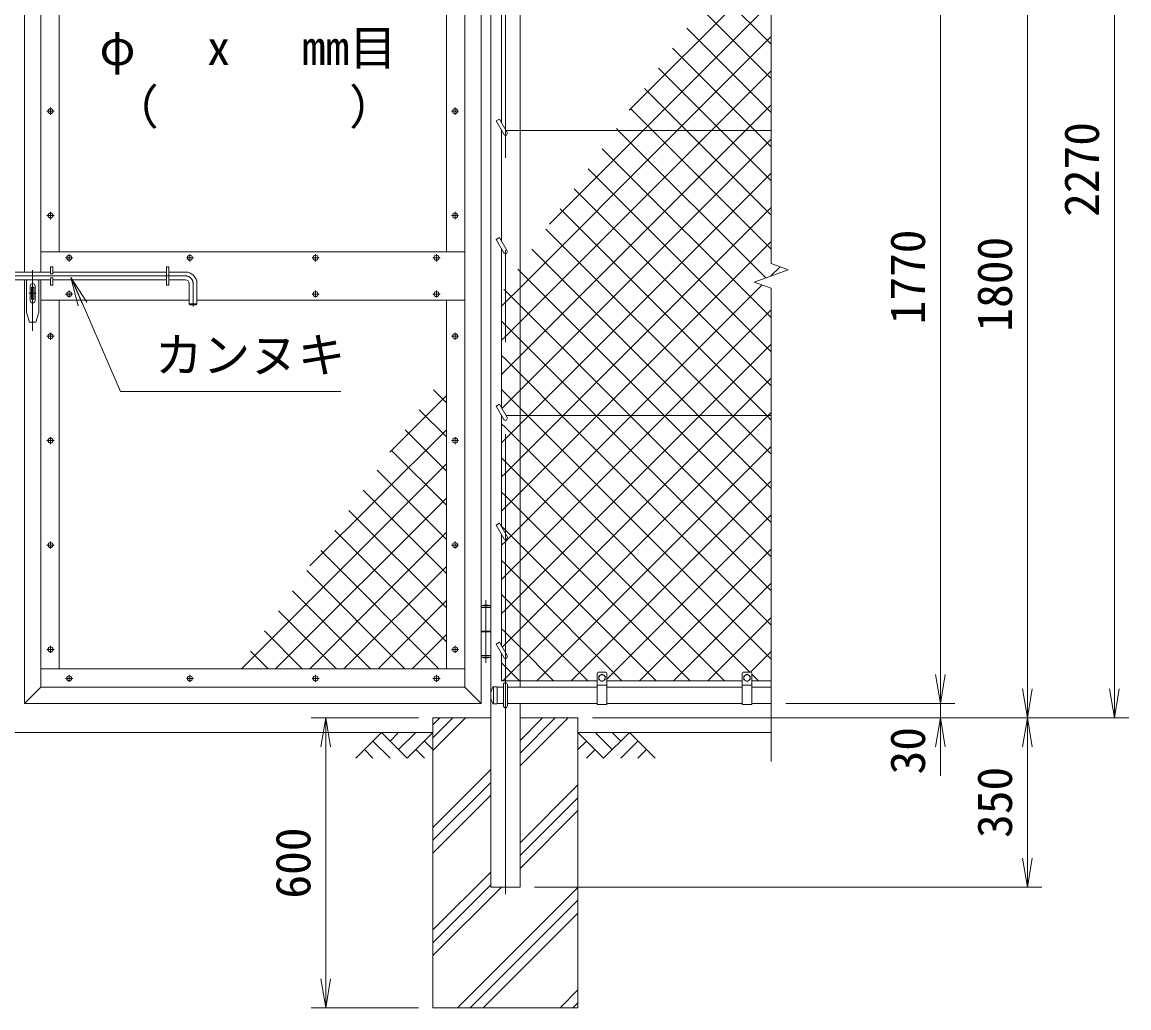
# Model space of a CAD drawing. Units: millimetres, scale not verified. Extents: x -6300 to 6300, y -4455 to 4455.
# Drawn here: x 1568 to 3858, y -1649 to 391 of the extents above; entities that cross this region are included whole.
import ezdxf
from ezdxf.enums import TextEntityAlignment as Align

# ---------------------------------------------------------------- set-up
doc = ezdxf.new("R2010")
doc.units = ezdxf.units.MM
doc.header["$LTSCALE"] = 30
doc.linetypes.add('USER1', pattern=[50.8, 31.75, -6.35, 6.35, -6.35])
for name, color, linetype, lineweight in [('0-0_D-STR1', 1, 'Continuous', 18), ('0-1_D-STR3', 3, 'Continuous', 13), ('0-2_D-BMK', 2, 'USER1', 13), ('0-3_D-STR4', 7, 'Continuous', 9), ('0-4_D-BGD', 7, 'Continuous', 9), ('0-5_D-DCR-HCH', 7, 'Continuous', 9), ('0-6_D-STR-DIM', 7, 'Continuous', 9), ('0-7_0', 7, 'Continuous', 9), ('0-8_D-STR-TXT', 7, 'Continuous', 9)]:
    doc.layers.add(name, color=color, linetype=linetype, lineweight=lineweight)
doc.styles.add('ＭＳ ゴシック', font='')
doc.styles.get('ＭＳ ゴシック').set_extended_font_data('MS Gothic')

# ---------------------------------------------------------------- blocks, each defined once
blk = doc.blocks.new('_Open')
at = {"layer": '0-7_0'}
blk.add_line((-30, 5), (0, 0), dxfattribs=at)
blk.add_lwpolyline([(-30, -5), (0, 0), (-30, 0)], dxfattribs=at)

msp = doc.modelspace()

# ---------------------------------------------------------------- linework, layer by layer
at = {"layer": '0-0_D-STR1'}
for p, q in [((2538.07, 1225.98), (2538.07, -1399.05)), ((1573.07, 1212.95), (1573.07, -126.05)), ((2518.07, -1019.05), (2518.07, 1212.95)), ((1607.07, 716.95), (1607.07, -126.05)), ((2484.07, -985.05), (2484.07, 716.95)), ((2598.57, -985.05), (2598.57, 716.95)), ((1645.07, 678.95), (1645.07, -84.05)), ((2446.07, -84.05), (2446.07, 678.95)), ((1607.07, -84.05), (2484.07, -84.05)), ((1573.07, -142.05), (1573.07, -1019.05)), ((1607.07, -142.05), (1607.07, -985.05)), ((1607.07, -184.05), (1914.07, -184.05)), ((1645.07, -184.05), (1645.07, -947.05)), ((1930.07, -184.05), (2484.07, -184.05)), ((2446.07, -947.05), (2446.07, -184.05)), ((1607.07, -947.05), (2484.07, -947.05)), ((2542.99, -984.55), (2551.32, -984.55)), ((2543.32, -1019.55), (2543.32, -984.55)), ((2551.32, -1019.55), (2551.32, -984.55)), ((1607.07, -985.05), (1573.07, -1019.05)), ((1607.07, -985.05), (2484.07, -985.05)), ((2484.07, -985.05), (2518.07, -1019.05)), ((2564.32, -985.05), (2551.32, -985.05)), ((2758.32, -985.05), (2572.32, -985.05)), ((3058.32, -985.05), (2778.32, -985.05)), ((3118.32, -985.05), (3078.32, -985.05)), ((1573.07, -1019.05), (2518.07, -1019.05)), ((2542.99, -1019.55), (2551.32, -1019.55)), ((2564.32, -1019.05), (2551.32, -1019.05)), ((2758.32, -1019.05), (2572.32, -1019.05)), ((3058.32, -1019.05), (2778.32, -1019.05)), ((3118.32, -1019.05), (3078.32, -1019.05))]:
    msp.add_line(p, q, dxfattribs=at)
msp.add_lwpolyline([(2538.07, -1399.05), (2598.57, -1399.05), (2598.57, -1019.05)], dxfattribs=at)
for centre, radius, start, end in [((2542.99, -985.55), 1, 90, 147.70173), ((2573.54, -1002.05), 35.72, 151.52136, 208.47864), ((2542.99, -1018.55), 1, 212.29827, 270)]:
    msp.add_arc(centre, radius, start, end, dxfattribs=at)
at = {"layer": '0-1_D-STR3'}
for p, q in [((2560.32, 182.81), (2560.32, 413.31)), ((2548.93, 186.54), (2555.86, 190.54)), ((2548.93, 186.54), (2564.86, 158.95)), ((2555.86, 190.54), (2571.78, 162.95)), ((2560.32, -62.19), (2560.32, 166.81)), ((3118.32, 166.95), (2569.48, 166.95)), ((2548.93, -58.46), (2555.86, -54.46)), ((2548.93, -58.46), (2564.86, -86.05)), ((2555.86, -54.46), (2571.78, -82.05)), ((2560.32, -407.19), (2560.32, -78.19)), ((1509.57, -126.05), (1627.07, -126.05)), ((1627.07, -115.05), (1627.07, -130.05)), ((1627.07, -115.05), (1631.57, -115.05)), ((1627.07, -130.05), (1631.57, -130.05)), ((1631.57, -115.05), (1631.57, -130.05)), ((1631.57, -126.05), (1867.07, -126.05)), ((1867.07, -115.05), (1867.07, -153.05)), ((1867.07, -115.05), (1871.57, -115.05)), ((1871.57, -115.05), (1871.57, -153.05)), ((1871.57, -126.05), (1906.07, -126.05)), ((1509.57, -142.05), (1627.07, -142.05)), ((1577.57, -142.05), (1577.57, -210.05)), ((1585.07, -155.05), (1585.07, -185.05)), ((1587.82, -157.55), (1592.32, -157.55)), ((1587.82, -157.55), (1587.82, -182.55)), ((1592.32, -157.55), (1592.32, -182.55)), ((1595.07, -155.05), (1595.07, -185.05)), ((1602.57, -142.05), (1602.57, -210.05)), ((1627.07, -138.05), (1627.07, -153.05)), ((1627.07, -153.05), (1631.57, -153.05)), ((1631.57, -142.05), (1867.07, -142.05)), ((1867.07, -153.05), (1871.57, -153.05)), ((1871.57, -142.05), (1906.07, -142.05)), ((1930.07, -150.05), (1930.07, -192.05)), ((1587.82, -182.55), (1592.32, -182.55)), ((1914.07, -192.05), (1930.07, -192.05)), ((1916.07, -194.05), (1928.07, -194.05)), ((1928.07, -194.05), (1930.07, -192.05)), ((1577.57, -210.05), (1583.57, -230.05)), ((1596.57, -230.05), (1602.57, -210.05)), ((1583.57, -230.05), (1596.57, -230.05)), ((2548.93, -403.46), (2555.86, -399.46)), ((2548.93, -403.46), (2564.86, -431.05)), ((2555.86, -399.46), (2571.78, -427.05)), ((2560.32, -653.69), (2560.32, -423.19)), ((3118.32, -423.05), (2569.48, -423.05)), ((2548.93, -649.96), (2555.86, -645.96)), ((2548.93, -649.96), (2564.86, -677.55)), ((2555.86, -645.96), (2571.78, -673.55)), ((2560.32, -900.19), (2560.32, -669.69)), ((2518.07, -817.05), (2538.07, -817.05)), ((2518.07, -923.05), (2518.07, -817.05)), ((2518.07, -820.05), (2538.07, -820.05)), ((2538.07, -817.05), (2538.07, -923.05)), ((2518.07, -869.05), (2538.07, -869.05)), ((2538.07, -871.05), (2518.07, -871.05)), ((2548.93, -896.46), (2555.86, -892.46)), ((2555.86, -892.46), (2571.78, -920.05)), ((2548.93, -896.46), (2564.86, -924.05)), ((2538.07, -920.05), (2518.07, -920.05)), ((2518.07, -923.05), (2538.07, -923.05)), ((2560.32, -972.05), (2560.32, -916.19)), ((2758.32, -1021.05), (2758.32, -956.05)), ((2776.32, -954.05), (2760.32, -954.05)), ((2778.32, -1021.05), (2778.32, -956.05)), ((3058.32, -1021.05), (3058.32, -956.05)), ((3076.32, -954.05), (3060.32, -954.05)), ((3078.32, -1021.05), (3078.32, -956.05)), ((2560.32, -972.05), (2758.32, -972.05)), ((2564.32, -1024.05), (2564.32, -980.05)), ((2572.32, -1024.05), (2572.32, -980.05)), ((2778.32, -981.05), (2758.32, -981.05)), ((2761.82, -969.79), (2761.82, -962.31)), ((2761.82, -969.79), (2768.32, -973.55)), ((2768.32, -973.55), (2774.82, -969.79)), ((2774.82, -969.79), (2774.82, -962.31)), ((2778.32, -972.05), (3058.32, -972.05)), ((3078.32, -981.05), (3058.32, -981.05)), ((3061.82, -969.79), (3061.82, -962.31)), ((3061.82, -969.79), (3068.32, -973.55)), ((3068.32, -973.55), (3074.82, -969.79)), ((3074.82, -969.79), (3074.82, -962.31)), ((3078.32, -972.05), (3118.32, -972.05)), ((2778.32, -1021.05), (2758.32, -1021.05)), ((3078.32, -1021.05), (3058.32, -1021.05))]:
    msp.add_line(p, q, dxfattribs=at)
for points in [[(1627.07, -138.05), (1631.57, -138.05), (1631.57, -153.05)], [(1914.07, -150.05), (1914.07, -192.05), (1916.07, -194.05)], [(2761.82, -962.31), (2768.32, -958.55), (2774.82, -962.31)], [(3061.82, -962.31), (3068.32, -958.55), (3074.82, -962.31)]]:
    msp.add_lwpolyline(points, dxfattribs=at)
for centre, radius in [((1627.07, 206.95), 5.25), ((2464.07, 206.95), 5.25), ((1627.07, -9.05), 5.25), ((2464.07, -9.05), 5.25), ((1665.57, -96.55), 5.25), ((1915.57, -96.55), 5.25), ((2175.57, -96.55), 5.25), ((2425.57, -96.55), 5.25), ((1665.57, -171.55), 5.25), ((2175.57, -171.55), 5.25), ((2425.57, -171.55), 5.25), ((1627.07, -259.05), 5.25), ((2464.07, -259.05), 5.25), ((1627.07, -475.05), 5.25), ((2464.07, -475.05), 5.25), ((1627.07, -691.05), 5.25), ((2464.07, -691.05), 5.25), ((1627.07, -907.05), 5.25), ((2464.07, -907.05), 5.25), ((1665.57, -967.05), 5.25), ((1915.57, -967.05), 5.25), ((2175.57, -967.05), 5.25), ((2425.57, -967.05), 5.25), ((2768.32, -966.05), 6.49), ((3068.32, -966.05), 6.49)]:
    msp.add_circle(centre, radius, dxfattribs=at)
for centre, radius, start, end in [((2568.32, 160.95), 4, 210, 30), ((2568.32, -84.05), 4, 210, 30), ((1906.07, -150.05), 24, 0, 90), ((1590.07, -155.05), 5, 0, 180), ((1906.07, -150.05), 8, 0, 90), ((1590.07, -185.05), 5, 180, 0), ((2568.32, -429.05), 4, 210, 30), ((2568.32, -675.55), 4, 210, 30), ((2528.07, -841.05), 26, 67.38014, 112.61986), ((2528.07, -899.05), 26, 247.38014, 292.61986), ((2568.32, -922.05), 4, 210, 30), ((2760.32, -956.05), 2, 90, 180), ((2776.32, -956.05), 2, 0, 90), ((3060.32, -956.05), 2, 90, 180), ((3076.32, -956.05), 2, 0, 90), ((2568.32, -980.05), 4, 0, 180), ((2568.32, -1024.05), 4, 180, 0)]:
    msp.add_arc(centre, radius, start, end, dxfattribs=at)
at = {"layer": '0-2_D-BMK'}
for p, q in [((2568.32, -1414.05), (2568.32, 1252.95)), ((1634.51, 206.95), (1619.63, 206.95)), ((1627.07, 214.39), (1627.07, 199.51)), ((2471.51, 206.95), (2456.63, 206.95)), ((2464.07, 214.39), (2464.07, 199.51)), ((1634.51, -9.05), (1619.63, -9.05)), ((1627.07, -1.61), (1627.07, -16.49)), ((2471.51, -9.05), (2456.63, -9.05)), ((2464.07, -1.61), (2464.07, -16.49)), ((1665.57, -89.11), (1665.57, -103.99)), ((1915.57, -89.11), (1915.57, -103.99)), ((2175.57, -89.11), (2175.57, -103.99)), ((2425.57, -89.11), (2425.57, -103.99)), ((1673.01, -96.55), (1658.13, -96.55)), ((1923.01, -96.55), (1908.13, -96.55)), ((2183.01, -96.55), (2168.13, -96.55)), ((2433.01, -96.55), (2418.13, -96.55)), ((1325.96, -134.05), (1906.07, -134.05)), ((1590.07, -122.03), (1590.07, -247.56)), ((1922.07, -150.05), (1922.07, -197.31)), ((1581.98, -170.05), (1597.52, -170.05)), ((1673.01, -171.55), (1658.13, -171.55)), ((1665.57, -164.11), (1665.57, -178.99)), ((2183.01, -171.55), (2168.13, -171.55)), ((2175.57, -164.11), (2175.57, -178.99)), ((2433.01, -171.55), (2418.13, -171.55)), ((2425.57, -164.11), (2425.57, -178.99)), ((1627.07, -251.61), (1627.07, -266.49)), ((2464.07, -251.61), (2464.07, -266.49)), ((1634.51, -259.05), (1619.63, -259.05)), ((2471.51, -259.05), (2456.63, -259.05)), ((1634.51, -475.05), (1619.63, -475.05)), ((1627.07, -467.61), (1627.07, -482.49)), ((2471.51, -475.05), (2456.63, -475.05)), ((2464.07, -467.61), (2464.07, -482.49)), ((1627.07, -683.61), (1627.07, -698.49)), ((2464.07, -683.61), (2464.07, -698.49)), ((1634.51, -691.05), (1619.63, -691.05)), ((2471.51, -691.05), (2456.63, -691.05)), ((2528.07, -935.05), (2528.07, -805.05)), ((1634.51, -907.05), (1619.63, -907.05)), ((1627.07, -899.61), (1627.07, -914.49)), ((2471.51, -907.05), (2456.63, -907.05)), ((2464.07, -899.61), (2464.07, -914.49)), ((1665.57, -959.61), (1665.57, -974.49)), ((1915.57, -959.61), (1915.57, -974.49)), ((2175.57, -959.61), (2175.57, -974.49)), ((2425.57, -959.61), (2425.57, -974.49)), ((1673.01, -967.05), (1658.13, -967.05)), ((1923.01, -967.05), (1908.13, -967.05)), ((2183.01, -967.05), (2168.13, -967.05)), ((2433.01, -967.05), (2418.13, -967.05))]:
    msp.add_line(p, q, dxfattribs=at)
msp.add_arc((1906.07, -150.05), 16, 0, 90, dxfattribs=at)
at = {"layer": '0-3_D-STR4'}
for p, q in [((2538.07, -1049.05), (2418.32, -1049.05)), ((2718.32, -1049.05), (2598.57, -1049.05))]:
    msp.add_line(p, q, dxfattribs=at)
msp.add_lwpolyline([(2418.32, -1049.05), (2418.32, -1649.05), (2718.32, -1649.05), (2718.32, -1049.05)], dxfattribs=at)
at = {"layer": '0-4_D-BGD'}
for p, q in [((2418.32, -1079.05), (718.32, -1079.05)), ((3118.32, -1079.05), (2718.32, -1079.05))]:
    msp.add_line(p, q, dxfattribs=at)
at = {"layer": '0-5_D-DCR-HCH'}
for p, q in [((2824.57, 208.98), (3118.32, 502.73)), ((3118.32, 345.34), (3001.7, 461.96)), ((3118.32, 274.63), (2972.58, 420.37)), ((3118.32, 203.92), (2943.46, 378.78)), ((2923.96, 166.95), (3118.32, 361.31)), ((3084.58, 166.95), (2914.34, 337.19)), ((3013.87, 166.95), (2885.22, 295.6)), ((2994.67, 166.95), (3118.32, 290.6)), ((2943.16, 166.95), (2856.1, 254.01)), ((2872.45, 166.95), (2826.98, 212.42)), ((3065.38, 166.95), (3118.32, 219.89)), ((2598.57, -158.44), (2923.96, 166.95)), ((2598.57, -229.15), (2994.67, 166.95)), ((2598.57, -299.86), (3065.38, 166.95)), ((3118.32, -78.92), (2872.45, 166.95)), ((3118.32, -8.21), (2943.16, 166.95)), ((3118.32, 62.5), (3013.87, 166.95)), ((3118.32, 133.21), (3084.58, 166.95)), ((3118.32, -220.34), (2768.74, 129.24)), ((2616.8, -423.05), (3118.32, 78.47)), ((3118.32, -291.05), (2739.61, 87.65)), ((3118.32, -361.77), (2710.49, 46.06)), ((3108.89, -423.05), (2681.37, 4.47)), ((2687.51, -423.05), (3118.32, 7.76)), ((3038.18, -423.05), (2652.25, -37.12)), ((2758.23, -423.05), (3118.32, -62.95)), ((2967.47, -423.05), (2623.13, -78.71)), ((3117.72, -134.27), (3136.85, -115.14)), ((2568.32, -188.69), (2598.57, -158.44)), ((2560.32, -196.69), (2568.32, -188.69)), ((2899.65, -423.05), (3118.32, -204.37)), ((2568.32, -236.03), (2560.32, -228.03)), ((2568.32, -259.4), (2598.57, -229.15)), ((2598.57, -266.28), (2568.32, -236.03)), ((2560.32, -267.4), (2568.32, -259.4)), ((2755.34, -423.05), (2598.57, -266.28)), ((2970.36, -423.05), (3118.32, -275.09)), ((2568.32, -306.74), (2560.32, -298.74)), ((2568.32, -330.11), (2598.57, -299.86)), ((2598.57, -336.99), (2568.32, -306.74)), ((2560.32, -338.11), (2568.32, -330.11)), ((2684.63, -423.05), (2598.57, -336.99)), ((2329.1, -498.62), (2446.07, -381.65)), ((2446.07, -396.62), (2419.28, -369.83)), ((2568.32, -377.45), (2560.32, -369.45)), ((2598.57, -407.7), (2568.32, -377.45)), ((2446.07, -467.33), (2390.16, -411.42)), ((2613.92, -423.05), (2598.57, -407.7)), ((2598.57, -441.28), (2616.8, -423.05)), ((2598.57, -511.99), (2687.51, -423.05)), ((2598.57, -582.7), (2758.23, -423.05)), ((2598.57, -724.12), (2899.65, -423.05)), ((2598.57, -794.84), (2970.36, -423.05)), ((3118.32, -927.45), (2613.92, -423.05)), ((3118.32, -856.74), (2684.63, -423.05)), ((3118.32, -786.03), (2755.34, -423.05)), ((3118.32, -573.9), (2967.47, -423.05)), ((3118.32, -503.19), (3038.18, -423.05)), ((3118.32, -432.48), (3108.89, -423.05)), ((2163.95, -734.48), (2446.07, -452.36)), ((2446.07, -538.04), (2361.04, -453.01)), ((2568.32, -471.53), (2598.57, -441.28)), ((2560.32, -479.53), (2568.32, -471.53)), ((2446.07, -608.75), (2331.92, -494.6)), ((2633.49, -972.05), (3118.32, -487.22)), ((2022.09, -947.05), (2446.07, -523.07)), ((2568.32, -518.87), (2560.32, -510.87)), ((2568.32, -542.24), (2598.57, -511.99)), ((2598.57, -549.12), (2568.32, -518.87)), ((2446.07, -679.46), (2302.8, -536.19)), ((2560.32, -550.24), (2568.32, -542.24)), ((3021.5, -972.05), (2598.57, -549.12)), ((2704.2, -972.05), (3118.32, -557.93)), ((2092.8, -947.05), (2446.07, -593.78)), ((2446.07, -750.18), (2273.67, -577.78)), ((2568.32, -589.58), (2560.32, -581.58)), ((2568.32, -612.95), (2598.57, -582.7)), ((2598.57, -619.83), (2568.32, -589.58)), ((2560.32, -620.95), (2568.32, -612.95)), ((2446.07, -820.89), (2244.55, -619.37)), ((2950.79, -972.05), (2598.57, -619.83)), ((2778.32, -968.64), (3118.32, -628.64)), ((2446.07, -891.6), (2215.43, -660.96)), ((2568.32, -660.29), (2560.32, -652.29)), ((2598.57, -690.54), (2568.32, -660.29)), ((2163.51, -947.05), (2446.07, -664.49)), ((2430.81, -947.05), (2186.31, -702.55)), ((2880.08, -972.05), (2598.57, -690.54)), ((2845.62, -972.05), (3118.32, -699.35)), ((2568.32, -754.37), (2598.57, -724.12)), ((2360.1, -947.05), (2157.19, -744.14)), ((2234.23, -947.05), (2446.07, -735.2)), ((2560.32, -762.37), (2568.32, -754.37)), ((2916.33, -972.05), (3118.32, -770.06)), ((2289.39, -947.05), (2128.07, -785.73)), ((2568.32, -801.71), (2560.32, -793.71)), ((2568.32, -825.09), (2598.57, -794.84)), ((2304.94, -947.05), (2446.07, -805.91)), ((2598.57, -831.96), (2568.32, -801.71)), ((2218.68, -947.05), (2098.95, -827.32)), ((2560.32, -833.09), (2568.32, -825.09)), ((2738.65, -972.05), (2598.57, -831.96)), ((2987.04, -972.05), (3118.32, -840.77)), ((2147.97, -947.05), (2069.83, -868.9)), ((2568.32, -872.43), (2560.32, -864.43)), ((2375.65, -947.05), (2446.07, -876.62)), ((2598.57, -902.68), (2568.32, -872.43)), ((2077.26, -947.05), (2040.7, -910.49)), ((2667.94, -972.05), (2598.57, -902.68)), ((3075.75, -954.05), (3118.32, -911.48)), ((3092.21, -972.05), (3078.32, -958.16)), ((3057.75, -972.05), (3058.32, -971.48)), ((2418.32, -1116.51), (2485.78, -1049.05)), ((2418.32, -1089.99), (2459.26, -1049.05)), ((2418.32, -1063.47), (2432.75, -1049.05)), ((2598.57, -1148.39), (2697.91, -1049.05)), ((2598.57, -1121.87), (2671.39, -1049.05)), ((2598.57, -1095.36), (2644.88, -1049.05)), ((2311.9, -1079.05), (2258.68, -1132.26)), ((2294.16, -1096.79), (2329.8, -1132.26)), ((2311.9, -1079.05), (2365.11, -1132.26)), ((2329.63, -1096.79), (2347.37, -1079.05)), ((2347.37, -1114.52), (2382.85, -1079.05)), ((2365.11, -1132.26), (2418.32, -1079.05)), ((2400.58, -1096.79), (2418.32, -1114.44)), ((2771.53, -1132.26), (2718.32, -1079.05)), ((2736.06, -1096.79), (2718.32, -1114.44)), ((2789.27, -1114.52), (2753.79, -1079.05)), ((2824.74, -1079.05), (2771.53, -1132.26)), ((2807.1, -1096.88), (2789.27, -1079.05)), ((2842.48, -1096.79), (2806.84, -1132.26)), ((2824.74, -1079.05), (2877.96, -1132.26)), ((2276.42, -1114.52), (2294.24, -1132.26)), ((2382.85, -1114.52), (2400.66, -1132.26)), ((2753.79, -1114.52), (2735.98, -1132.26)), ((2860.22, -1114.52), (2842.4, -1132.26)), ((2418.32, -1275.61), (2538.07, -1155.86)), ((2418.32, -1302.12), (2538.07, -1182.37)), ((2598.57, -1307.49), (2718.32, -1187.74)), ((2418.32, -1328.64), (2538.07, -1208.89)), ((2598.57, -1334), (2718.32, -1214.25)), ((2598.57, -1360.52), (2718.32, -1240.77)), ((2418.32, -1487.74), (2538.07, -1367.99)), ((2418.32, -1514.25), (2538.07, -1394.5)), ((2418.32, -1540.77), (2560.04, -1399.05)), ((2469.14, -1649.05), (2718.32, -1399.87)), ((2495.66, -1649.05), (2718.32, -1426.39)), ((2522.18, -1649.05), (2718.32, -1452.9)), ((2681.27, -1649.05), (2718.32, -1612)), ((2707.79, -1649.05), (2718.32, -1638.52))]:
    msp.add_line(p, q, dxfattribs=at)
for points in [[(2659.41, -26.89), (2853.25, 166.95), (3118.32, 432.02)], [(3106.89, -138.21), (2801.74, 166.95), (2797.86, 170.83)], [(2560.92, -408.23), (2568.32, -400.82), (2598.57, -370.57), (3118.32, 149.18)], [(3118.32, -644.61), (2896.76, -423.05), (2598.57, -124.86), (2594.01, -120.3)], [(2560.32, -691.66), (2568.32, -683.66), (2598.57, -653.41), (2828.94, -423.05), (3099.23, -152.75)], [(3118.32, -715.32), (2826.05, -423.05), (2598.57, -195.57), (2568.32, -165.32), (2564.89, -161.88)], [(2561.64, -902.48), (2568.32, -895.8), (2598.57, -865.55), (3041.07, -423.05), (3118.32, -345.8)], [(2562.78, -972.05), (2568.32, -966.51), (2598.57, -936.26), (3111.78, -423.05), (3118.32, -416.51)], [(3074.21, -954.05), (2598.57, -478.41), (2568.32, -448.16), (2560.32, -440.16)], [(2809.36, -972.05), (2598.57, -761.25), (2568.32, -731), (2560.32, -723)], [(2597.23, -972.05), (2568.32, -943.14), (2560.32, -935.14)]]:
    msp.add_lwpolyline(points, dxfattribs=at)
at = {"layer": '0-6_D-STR-DIM'}
for p, q in [((3118.32, 1255.95), (3118.32, -108.4)), ((3828.32, -989.05), (3828.32, 1160.95)), ((3468.32, -959.05), (3468.32, 690.95)), ((3648.32, -989.05), (3648.32, 690.95)), ((3153.56, -121.22), (3118.32, -108.4)), ((3083.08, -146.87), (3153.56, -121.22)), ((3118.32, -159.7), (3083.08, -146.87)), ((3118.32, -159.7), (3118.32, -1139.05)), ((3468.32, -959.05), (3468.32, -899.05)), ((3148.32, -1019.05), (3498.32, -1019.05)), ((3148.32, -1019.05), (3498.32, -1019.05)), ((3468.32, -1049.05), (3468.32, -1019.05)), ((2388.32, -1049.05), (2166.54, -1049.05)), ((2748.32, -1049.05), (3498.32, -1049.05)), ((2748.32, -1049.05), (3678.32, -1049.05)), ((2748.32, -1049.05), (3858.32, -1049.05)), ((2748.32, -1049.05), (3678.32, -1049.05)), ((2196.54, -1589.05), (2196.54, -1109.05)), ((3468.32, -1109.05), (3468.32, -1169.05)), ((3648.32, -1109.05), (3648.32, -1339.05)), ((2628.57, -1399.05), (3678.32, -1399.05)), ((2388.32, -1649.05), (2166.54, -1649.05))]:
    msp.add_line(p, q, dxfattribs=at)
at = {"layer": '0-8_D-STR-TXT'}
msp.add_lwpolyline([(2227.57, -373.42), (1771.62, -373.42), (1670.18, -139.03)], dxfattribs=at)

# ---------------------------------------------------------------- block references
at = {"layer": '0-6_D-STR-DIM', "xscale": 2, "yscale": 2}
for p, rotation in [((3468.32, -1019.05), 270), ((3468.32, -1019.05), 270), ((3648.32, -1049.05), 270), ((3828.32, -1049.05), 270), ((2196.54, -1049.05), 90), ((3468.32, -1049.05), 90), ((3648.32, -1049.05), 90), ((3648.32, -1399.05), 270), ((2196.54, -1649.05), 270)]:
    msp.add_blockref('_Open', p, dxfattribs=dict(at, rotation=rotation))
at = {"layer": '0-8_D-STR-TXT', "xscale": 2, "yscale": 2, "rotation": 113.40164}
msp.add_blockref('_Open', (1669.39, -137.2), dxfattribs=at)

# ---------------------------------------------------------------- texts
at = {"layer": '0-6_D-STR-DIM', "style": 'ＭＳ ゴシック'}
for s, p in [('2270', (3818.2, -11.92)), ('1770', (3458.2, -234.4)), ('1800', (3638.2, -249.4)), ('30', (3458.2, -1165.9)), ('350', (3638.2, -1297.36)), ('600', (2186.42, -1422.92))]:
    msp.add_text(s, height=72.14, rotation=90, dxfattribs=at).set_placement(p, align=Align.BOTTOM_LEFT)
at = {"layer": '0-8_D-STR-TXT', "style": 'ＭＳ ゴシック'}
for s, p in [('φ\u3000 x\u3000 mm目', (1728.32, 280.67)), ('（\u3000\u3000\u3000\u3000）', (1752.68, 158.19)), ('カンヌキ', (1843.43, -355.3))]:
    msp.add_text(s, height=72.14, dxfattribs=at).set_placement(p, align=Align.BOTTOM_LEFT)

doc.saveas('drawing.dxf')
